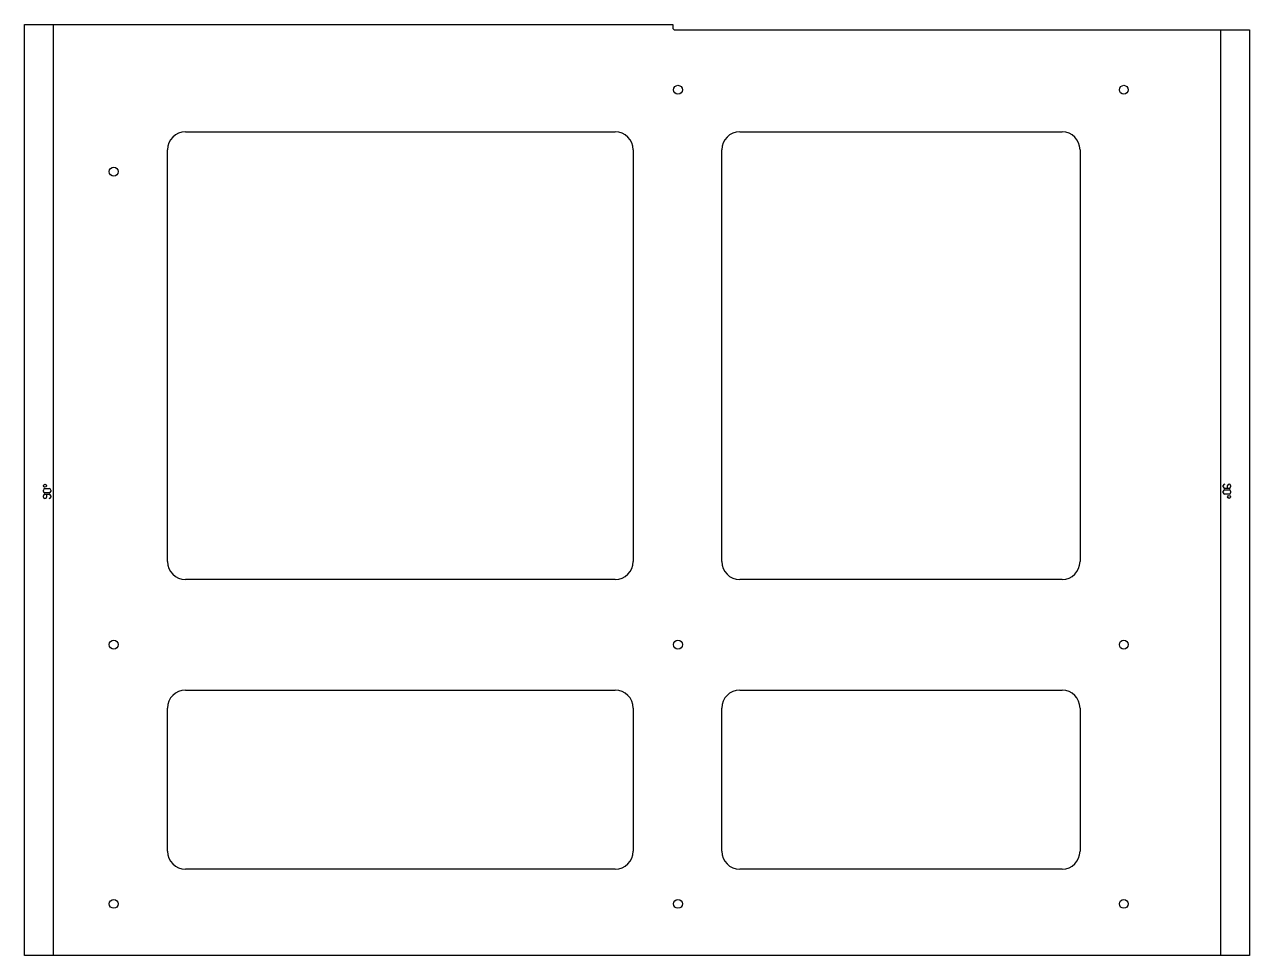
# Model space of a CAD drawing. Header units: millimetres. Extents: x 0 to 342, y 0 to 260.
import ezdxf

# ---------------------------------------------------------------- set-up
doc = ezdxf.new("R2010")
doc.units = ezdxf.units.MM
for name, color, linetype in [('Unfold_Sketch', 7, 'CONTINUOUS'), ('Unfold_Sketch_Bend_Labels', 7, 'CONTINUOUS'), ('Unfold_Sketch_Bends', 7, 'CONTINUOUS'), ('Unfold_Sketch_Holes', 7, 'CONTINUOUS'), ('Unfold_Sketch_Internal', 7, 'CONTINUOUS')]:
    doc.layers.add(name, color=color, linetype=linetype)

msp = doc.modelspace()

# ---------------------------------------------------------------- linework, layer by layer
at = {"layer": 'Unfold_Sketch'}
for p, q in [((0, 0), (0, 260)), ((0, 260), (5, 260)), ((5, 260), (10.97, 260)), ((10.97, 260), (180.97, 260)), ((180.97, 260), (180.97, 259.1)), ((181.57, 258.5), (330.97, 258.5)), ((330.97, 258.5), (336.94, 258.5)), ((336.94, 258.5), (341.94, 258.5)), ((341.94, 258.5), (341.94, 0)), ((5, 0), (0, 0)), ((10.97, 0), (5, 0)), ((330.97, 0), (10.97, 0)), ((336.94, 0), (330.97, 0)), ((341.94, 0), (336.94, 0))]:
    msp.add_line(p, q, dxfattribs=at)
msp.add_arc((181.57, 259.1), 0.6, -180, -90, dxfattribs=at)
at = {"layer": 'Unfold_Sketch_Bend_Labels'}
for p, q in [((5.32, 129.6), (5.32, 130)), ((5.72, 130.4), (6.92, 130.4)), ((7.32, 130), (7.32, 129.6)), ((334.62, 130.85), (334.62, 131.25)), ((336.22, 130.45), (335.02, 130.45)), ((335.02, 130.05), (336.22, 130.05)), ((335.82, 130.45), (335.82, 131.25)), ((336.62, 131.25), (336.62, 130.85)), ((5.32, 128), (5.32, 128.4)), ((6.92, 129.2), (5.72, 129.2)), ((5.72, 128.8), (6.92, 128.8)), ((6.12, 128.8), (6.12, 128)), ((7.32, 128.4), (7.32, 128)), ((334.62, 129.25), (334.62, 129.65)), ((336.22, 128.85), (335.02, 128.85)), ((336.62, 129.65), (336.62, 129.25))]:
    msp.add_line(p, q, dxfattribs=at)
for centre in [(5.72, 131.2), (336.22, 128.05)]:
    msp.add_circle(centre, 0.4, dxfattribs=at)
for centre, start, end in [((5.72, 130), 90, -180), ((6.92, 130), 0, 90), ((335.02, 131.25), 90, 180), ((335.02, 130.85), -180, -90), ((335.02, 129.65), 90, 180), ((336.22, 131.25), 0, 180), ((336.22, 130.85), -90, 0), ((336.22, 129.65), 0, 90), ((5.72, 129.6), 180, -90), ((5.72, 128.4), 90, 180), ((5.72, 128), 180, 0), ((6.92, 129.6), -90, 0), ((6.92, 128.4), 0, 90), ((6.92, 128), -90, 0), ((335.02, 129.25), -180, -90), ((336.22, 129.25), -90, 0)]:
    msp.add_arc(centre, 0.4, start, end, dxfattribs=at)
at = {"layer": 'Unfold_Sketch_Bends'}
for p, q in [((7.98, 260), (7.98, 0)), ((333.95, 0), (333.95, 258.5))]:
    msp.add_line(p, q, dxfattribs=at)
at = {"layer": 'Unfold_Sketch_Holes'}
for centre in [(182.4, 241.76), (306.86, 241.76), (24.92, 218.9), (24.92, 86.82), (182.4, 86.82), (306.86, 86.82), (24.92, 14.43), (182.4, 14.43), (306.86, 14.43)]:
    msp.add_circle(centre, 1.25, dxfattribs=at)
at = {"layer": 'Unfold_Sketch_Internal'}
for p, q in [((44.9, 230), (164.9, 230)), ((199.63, 230), (289.63, 230)), ((39.9, 110), (39.9, 225)), ((169.9, 225), (169.9, 110)), ((194.63, 110), (194.63, 225)), ((294.63, 225), (294.63, 110)), ((164.9, 105), (44.9, 105)), ((289.63, 105), (199.63, 105)), ((44.9, 74.12), (164.9, 74.12)), ((199.63, 74.12), (289.63, 74.12)), ((39.9, 29.12), (39.9, 69.12)), ((169.9, 69.12), (169.9, 29.12)), ((194.63, 29.12), (194.63, 69.12)), ((294.63, 69.12), (294.63, 29.12)), ((164.9, 24.12), (44.9, 24.12)), ((289.63, 24.12), (199.63, 24.12))]:
    msp.add_line(p, q, dxfattribs=at)
for centre, start, end in [((44.9, 225), 90, -180), ((164.9, 225), 0, 90), ((199.63, 225), 90, -180), ((289.63, 225), 0, 90), ((44.9, 110), 180, -90), ((164.9, 110), -90, 0), ((199.63, 110), 180, -90), ((289.63, 110), -90, 0), ((44.9, 69.12), 90, 180), ((164.9, 69.12), 0, 90), ((199.63, 69.12), 90, 180), ((289.63, 69.12), 0, 90), ((44.9, 29.12), 180, -90), ((164.9, 29.12), -90, 0), ((199.63, 29.12), 180, -90), ((289.63, 29.12), -90, 0)]:
    msp.add_arc(centre, 5, start, end, dxfattribs=at)

doc.saveas('drawing.dxf')
